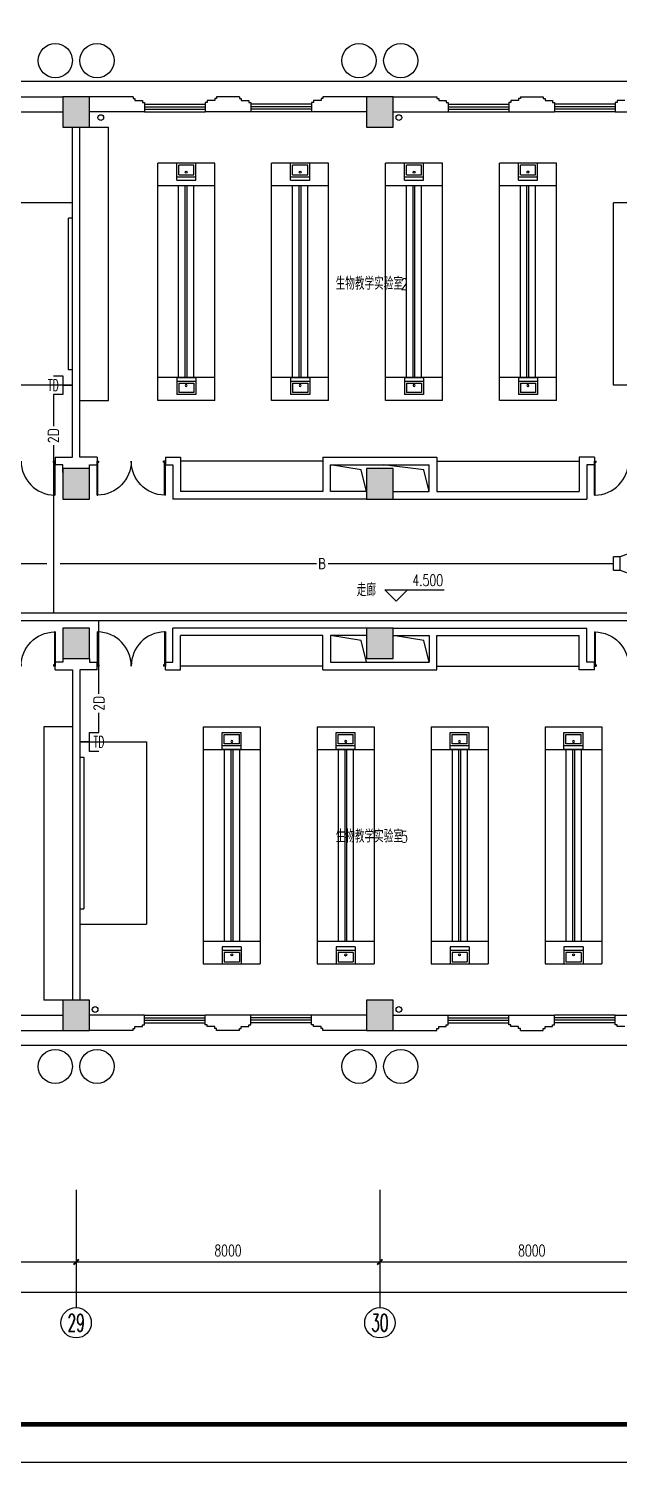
# Model space of a CAD drawing. Extents: x 190999 to 834799, y -200814 to 215286.
# Drawn here: x 467635 to 483192, y 71786 to 109560 of the extents above; entities that cross this region are included whole.
import ezdxf
from ezdxf.enums import TextEntityAlignment as Align

# ---------------------------------------------------------------- set-up
doc = ezdxf.new("R2010")
doc.units = 0
doc.header["$LTSCALE"] = 1000
doc.header["$MEASUREMENT"] = 0
for name, color, linetype in [('00-EQUIP', 3, 'Continuous'), ('00-SIG_TEXT', 7, 'Continuous'), ('00-WIRE-4', 6, 'Continuous'), ('A-墙线', 2, 'Continuous'), ('A-外包装修', 250, 'Continuous'), ('A-外窗', 145, 'Continuous'), ('A-家具', 250, 'Continuous'), ('A-门', 167, 'Continuous'), ('AXIS', 3, 'Continuous'), ('AXIS_TEXT', 7, 'Continuous'), ('COLUMN', 2, 'Continuous'), ('DIM_ELEV', 3, 'Continuous'), ('PUB_HATCH', 250, 'Continuous'), ('PUB_TEXT', 7, 'Continuous'), ('图框', 189, 'Continuous'), ('房间名称', 7, 'Continuous'), ('桥架', 1, 'Continuous'), ('洞口线', 177, 'Continuous'), ('雨水管', 3, 'Continuous')]:
    doc.layers.add(name, color=color, linetype=linetype)
doc.styles.add('-GBCBIGGBENOR', font='GBENOR.shx', dxfattribs={"bigfont": 'GBCBIG.shx'})
doc.styles.add('_COMPLEX', font='COMPLEX.shx', dxfattribs={"width": 0.5})
doc.styles.add('_TCH_AXIS', font='COMPLEX', dxfattribs={"bigfont": 'GBCBIG'})
doc.styles.add('_TCH_DIM', font='SIMPLEX', dxfattribs={"bigfont": 'GBCBIG'})
doc.styles.add('COMPLEX', font='COMPLEX')
doc.styles.add('DIM_FONT', font='SIMPLEX', dxfattribs={"width": 0.7, "bigfont": 'GBCBIG'})
doc.styles.get("Standard").update_dxf_attribs({"font": 'simhei.ttf'})
doc.styles.add('zz-1', font='arial.ttf', dxfattribs={"width": 0.8})
doc.dimstyles.new('DIMN', dxfattribs={"dimtxt": 300, "dimasz": 100, "dimexe": 250, "dimexo": 300, "dimgap": 150, "dimtad": 1, "dimdec": 0, "dimzin": 0, "dimdsep": 46, "dimtxsty": 'DIM_FONT', "dimblk": 'ARCHTICK', "dimcen": 0.09, "dimclrt": 7, "dimazin": 2, "dimtfac": 1, "dimtdec": 0, "dimtix": 1, "dimtmove": 2, "dimatfit": 3, "dimfxl": 0, "dimtolj": 1, "dimtzin": 0, "dimarcsym": 0})

# ---------------------------------------------------------------- blocks, each defined once
blk = doc.blocks.new('TJAD_TK_A0')
at = {"layer": '图框'}
blk.add_line((973, -441.7), (2162, -441.7), dxfattribs=at)
at = {"layer": '图框', "const_width": 1.2}
blk.add_lwpolyline([(2152, -431.7), (2152, 389.3), (998, 389.3), (998, -431.7)], close=True, dxfattribs=at)
blk = doc.blocks.new('m1800')
at = {"layer": 'A-墙线'}
for p, q in [((-900, -100), (-900, 100)), ((900, -100), (900, 100))]:
    blk.add_line(p, q, dxfattribs=at)
at = {"layer": 'A-门'}
for p, q in [((-900, 900), (-900, 0)), ((-900, 900), (-880, 900)), ((-880, 900), (-880, 50)), ((880, 900), (880, 50)), ((900, 900), (880, 900)), ((900, 900), (900, 0)), ((-900, 50), (-870, 50)), ((-900, 0), (-850, 0)), ((-870, 50), (-870, 30)), ((-870, 30), (-850, 30)), ((-850, 30), (-850, 0)), ((850, 30), (850, 0)), ((870, 30), (850, 30)), ((900, 0), (850, 0)), ((870, 50), (870, 30)), ((900, 50), (870, 50))]:
    blk.add_line(p, q, dxfattribs=at)
for centre, start, end in [((-900, 0), 0, 88.7267), ((900, 0), 91.2733, 180)]:
    blk.add_arc(centre, 900, start, end, dxfattribs=at)
blk = doc.blocks.new('_ArchTick')
at = {"const_width": 0.5}
blk.add_lwpolyline([(-0.7, -0.7), (0.7, 0.7)], dxfattribs=at)
blk = doc.blocks.new('*D427')
at = {"layer": 'AXIS', "color": 0, "lineweight": -2}
for p, q in [((476885, 78667), (476885, 76817)), ((484885, 78667), (484885, 76817)), ((476885, 77067), (484885, 77067))]:
    blk.add_line(p, q, dxfattribs=at)
at = {"layer": 'Defpoints', "color": 0}
for p in [(476885, 78967), (484885, 78967), (484885, 77067)]:
    blk.add_point(p, dxfattribs=at)
at = {"layer": 'AXIS', "color": 0, "lineweight": -2, "xscale": 100, "yscale": 100, "zscale": 100, "rotation": 180}
blk.add_blockref('_ArchTick', (476885, 77067), dxfattribs=at)
at = {"layer": 'AXIS', "color": 0, "lineweight": -2, "xscale": 100, "yscale": 100, "zscale": 100}
blk.add_blockref('_ArchTick', (484885, 77067), dxfattribs=at)
at = {"layer": 'AXIS', "color": 7, "insert": (480885, 77367), "char_height": 300, "attachment_point": 5, "style": 'DIM_FONT'}
blk.add_mtext('\\A1;8000', dxfattribs=at)
blk = doc.blocks.new('*D428')
at = {"layer": 'AXIS', "color": 0, "lineweight": -2}
for p, q in [((468885, 78667), (468885, 76817)), ((476885, 78667), (476885, 76817)), ((468885, 77067), (476885, 77067))]:
    blk.add_line(p, q, dxfattribs=at)
at = {"layer": 'Defpoints', "color": 0}
for p in [(468885, 78967), (476885, 78967), (476885, 77067)]:
    blk.add_point(p, dxfattribs=at)
at = {"layer": 'AXIS', "color": 0, "lineweight": -2, "xscale": 100, "yscale": 100, "zscale": 100, "rotation": 180}
blk.add_blockref('_ArchTick', (468885, 77067), dxfattribs=at)
at = {"layer": 'AXIS', "color": 0, "lineweight": -2, "xscale": 100, "yscale": 100, "zscale": 100}
blk.add_blockref('_ArchTick', (476885, 77067), dxfattribs=at)
at = {"layer": 'AXIS', "color": 7, "insert": (472885, 77367), "char_height": 300, "attachment_point": 5, "style": 'DIM_FONT'}
blk.add_mtext('\\A1;8000', dxfattribs=at)
blk = doc.blocks.new('*D429')
at = {"layer": 'AXIS', "color": 0, "lineweight": -2}
for p, q in [((460885, 78667), (460885, 76817)), ((468885, 78667), (468885, 76817)), ((460885, 77067), (468885, 77067))]:
    blk.add_line(p, q, dxfattribs=at)
at = {"layer": 'Defpoints', "color": 0}
for p in [(460885, 78967), (468885, 78967), (468885, 77067)]:
    blk.add_point(p, dxfattribs=at)
at = {"layer": 'AXIS', "color": 0, "lineweight": -2, "xscale": 100, "yscale": 100, "zscale": 100, "rotation": 180}
blk.add_blockref('_ArchTick', (460885, 77067), dxfattribs=at)
at = {"layer": 'AXIS', "color": 0, "lineweight": -2, "xscale": 100, "yscale": 100, "zscale": 100}
blk.add_blockref('_ArchTick', (468885, 77067), dxfattribs=at)
at = {"layer": 'AXIS', "color": 7, "insert": (464885, 77367), "char_height": 300, "attachment_point": 5, "style": 'DIM_FONT'}
blk.add_mtext('\\A1;8000', dxfattribs=at)
blk = doc.blocks.new('*D433')
at = {"layer": 'AXIS', "color": 0, "lineweight": -2}
for p, q in [((446335, 78667), (446335, 76017)), ((523584, 78667), (523584, 76017)), ((446335, 76267), (523584, 76267))]:
    blk.add_line(p, q, dxfattribs=at)
at = {"layer": 'Defpoints', "color": 0}
for p in [(446335, 78967), (523584, 78967), (523584, 76267)]:
    blk.add_point(p, dxfattribs=at)
at = {"layer": 'AXIS', "color": 0, "lineweight": -2, "xscale": 100, "yscale": 100, "zscale": 100, "rotation": 180}
blk.add_blockref('_ArchTick', (446335, 76267), dxfattribs=at)
at = {"layer": 'AXIS', "color": 0, "lineweight": -2, "xscale": 100, "yscale": 100, "zscale": 100}
blk.add_blockref('_ArchTick', (523584, 76267), dxfattribs=at)
at = {"layer": 'AXIS', "color": 7, "insert": (484959, 76567), "char_height": 300, "attachment_point": 5, "style": 'DIM_FONT'}
blk.add_mtext('\\A1;77250', dxfattribs=at)
blk = doc.blocks.new('_AXISO')
blk.add_circle((0, 0), 0.5)
at = {"layer": 'AXIS_TEXT', "style": 'COMPLEX', "width": 1.041667}
blk.add_attdef('A', text='', height=0.56, dxfattribs=at).set_placement((-0.25, -0.28), (0.25, -0.28), align=Align.FIT)
blk = doc.blocks.new('$plan$00001609')
at = {"linetype": 'Continuous'}
for p, q in [((0, -251), (0, 251)), ((0, 251), (450, 251)), ((93, -251), (93, 251)), ((146, -199), (146, 199)), ((146, 199), (397, 199)), ((397, 199), (397, -199)), ((450, 251), (450, -251)), ((0, -251), (450, -251)), ((146, -199), (397, -199))]:
    blk.add_line(p, q, dxfattribs=at)
blk.add_line((238, 2), (238, 0))
blk.add_arc((212, 0), 26, 4.716, 0, dxfattribs=at)
at = {"style": 'zz-1'}
for tag in ['YSIZE', 'XSIZE']:
    blk.add_attdef(tag, (0, 0), '', height=0.5, dxfattribs=at)
blk = doc.blocks.new('_LINKPT1')
at = {"color": 0}
blk.add_line((0, 0), (0, 0), dxfattribs=at)
blk = doc.blocks.new('IO37IMB6')
for p, q in [((-0.5, 0.499), (-0.5, 0.999)), ((0.5, 0.999), (0.5, 0.499)), ((0.5, 0.499), (-0.5, 0.499)), ((0, 0.5), (0, 0))]:
    blk.add_line(p, q)
at = {"xscale": 0.002, "yscale": 0.002, "zscale": 0.002}
for p in [(0, 1.384), (-0.5, 0.499), (0, 0), (0.5, 0.499)]:
    blk.add_blockref('_LINKPT1', p, dxfattribs=at)
at = {"style": '_COMPLEX', "width": 0.6, "flags": 8}
blk.add_attdef('$TEXT$', text='', height=0.6, dxfattribs=at).set_placement((0, 1), align=Align.MIDDLE_CENTER)
at = {"flags": 9}
blk.add_attdef('A', (0, 0), '', height=0.00002, dxfattribs=at)
blk = doc.blocks.new('OS28WV87')
for p, q in [((0, 0.35), (0, -0.35)), ((0, 0.35), (0.35, 0.35)), ((0.35, 0.35), (1, 0.6)), ((0.35, 0.35), (0.35, -0.35)), ((1, 0.6), (1, -0.6)), ((0.35, -0.35), (0, -0.35)), ((1, -0.6), (0.35, -0.35))]:
    blk.add_line(p, q)
at = {"xscale": 0.002, "yscale": 0.002, "zscale": 0.002}
for p in [(0, 0), (0.175, 0.35), (1, 0), (0.175, -0.35)]:
    blk.add_blockref('_LINKPT1', p, dxfattribs=at)
at = {"flags": 9}
blk.add_attdef('A', (0, 0), '', height=0.00002, dxfattribs=at)

msp = doc.modelspace()

# ---------------------------------------------------------------- hatches: boundary and pattern name
at = {"layer": 'PUB_HATCH'}
for points in [[(468534.6, 107767.4), (468534.6, 106967.4), (469234.6, 106967.4), (469234.6, 107767.4)], [(476534.6, 107767.4), (476534.6, 106967.4), (477234.6, 106967.4), (477234.6, 107767.4)], [(468534.6, 97967.4), (468534.6, 97167.4), (469234.6, 97167.4), (469234.6, 97967.4)], [(476534.6, 97967.4), (476534.6, 97167.4), (477234.6, 97167.4), (477234.6, 97967.4)], [(468534.6, 93767.4), (468534.6, 92967.4), (469234.6, 92967.4), (469234.6, 93767.4)], [(476534.6, 93767.4), (476534.6, 92967.4), (477234.6, 92967.4), (477234.6, 93767.4)], [(468534.6, 83967.4), (468534.6, 83167.4), (469234.6, 83167.4), (469234.6, 83967.4)], [(476534.6, 83967.4), (476534.6, 83167.4), (477234.6, 83167.4), (477234.6, 83967.4)]]:
    msp.add_hatch(color=256, dxfattribs=at).paths.add_polyline_path(points)

# ---------------------------------------------------------------- linework, layer by layer
at = {"layer": '00-WIRE-4'}
for p, q in [((468285.1, 99917.4), (468285.1, 99089.7)), ((468285.1, 98589.1), (468285.1, 94167.4)), ((466234.6, 95467.4), (468110.1, 95467.4)), ((468460.1, 95467.4), (475213.8, 95467.4)), ((475518.8, 95467.4), (483034.6, 95467.4)), ((469484.1, 92037.5), (469484.1, 93967.4)), ((469484.1, 91017.4), (469484.1, 91536.9))]:
    msp.add_line(p, q, dxfattribs=at)
at = {"layer": 'A-墙线'}
for p, q in [((467384.6, 107767.4), (468534.6, 107767.4)), ((470384.6, 107767.4), (469234.6, 107767.4)), ((470384.6, 107767.4), (470384.6, 107717.4)), ((470384.6, 107717.4), (470434.6, 107717.4)), ((470434.6, 107717.4), (470434.6, 107667.4)), ((470434.6, 107667.4), (470634.6, 107667.4)), ((470634.6, 107667.4), (470634.6, 107617.4)), ((472334.6, 107667.4), (472334.6, 107617.4)), ((472534.6, 107667.4), (472334.6, 107667.4)), ((472534.6, 107717.4), (472534.6, 107667.4)), ((472584.6, 107717.4), (472534.6, 107717.4)), ((473184.6, 107767.4), (472584.6, 107767.4)), ((472584.6, 107767.4), (472584.6, 107717.4)), ((473184.6, 107767.4), (473184.6, 107717.4)), ((473184.6, 107717.4), (473234.6, 107717.4)), ((473234.6, 107717.4), (473234.6, 107667.4)), ((473234.6, 107667.4), (473434.6, 107667.4)), ((473434.6, 107667.4), (473434.6, 107617.4)), ((475134.6, 107667.4), (475134.6, 107617.4)), ((475334.6, 107667.4), (475134.6, 107667.4)), ((475334.6, 107717.4), (475334.6, 107667.4)), ((475384.6, 107717.4), (475334.6, 107717.4)), ((476534.6, 107767.4), (475384.6, 107767.4)), ((475384.6, 107767.4), (475384.6, 107717.4)), ((477234.6, 107767.4), (478384.6, 107767.4)), ((478384.6, 107767.4), (478384.6, 107717.4)), ((478384.6, 107717.4), (478434.6, 107717.4)), ((478434.6, 107717.4), (478434.6, 107667.4)), ((478434.6, 107667.4), (478634.6, 107667.4)), ((478634.6, 107667.4), (478634.6, 107617.4)), ((480334.6, 107667.4), (480334.6, 107617.4)), ((480534.6, 107667.4), (480334.6, 107667.4)), ((480534.6, 107717.4), (480534.6, 107667.4)), ((480584.6, 107717.4), (480534.6, 107717.4)), ((480584.6, 107767.4), (481184.6, 107767.4)), ((480584.6, 107767.4), (480584.6, 107717.4)), ((481184.6, 107767.4), (481184.6, 107717.4)), ((481184.6, 107717.4), (481234.6, 107717.4)), ((481234.6, 107717.4), (481234.6, 107667.4)), ((481234.6, 107667.4), (481434.6, 107667.4)), ((481434.6, 107667.4), (481434.6, 107617.4)), ((483134.6, 107667.4), (483134.6, 107617.4)), ((483334.6, 107667.4), (483134.6, 107667.4)), ((467084.6, 107367.4), (468534.6, 107367.4)), ((470684.6, 107367.4), (469234.6, 107367.4)), ((470634.6, 107617.4), (470684.6, 107617.4)), ((470684.6, 107617.4), (470684.6, 107367.4)), ((472334.6, 107617.4), (472284.6, 107617.4)), ((472284.6, 107617.4), (472284.6, 107367.4)), ((473484.6, 107367.4), (472284.6, 107367.4)), ((473434.6, 107617.4), (473484.6, 107617.4)), ((473484.6, 107617.4), (473484.6, 107367.4)), ((475134.6, 107617.4), (475084.6, 107617.4)), ((475084.6, 107617.4), (475084.6, 107367.4)), ((476534.6, 107367.4), (475084.6, 107367.4)), ((477234.6, 107367.4), (478684.6, 107367.4)), ((478634.6, 107617.4), (478684.6, 107617.4)), ((478684.6, 107617.4), (478684.6, 107367.4)), ((480334.6, 107617.4), (480284.6, 107617.4)), ((480284.6, 107617.4), (480284.6, 107367.4)), ((480284.6, 107367.4), (481484.6, 107367.4)), ((481434.6, 107617.4), (481484.6, 107617.4)), ((481484.6, 107617.4), (481484.6, 107367.4)), ((483134.6, 107617.4), (483084.6, 107617.4)), ((483084.6, 107617.4), (483084.6, 107367.4)), ((483084.6, 107367.4), (484534.6, 107367.4)), ((468784.6, 98267.4), (468784.6, 106967.4)), ((468984.6, 98267.4), (468984.6, 106967.4)), ((468334.6, 98267.4), (468784.6, 98267.4)), ((469434.6, 98267.4), (468984.6, 98267.4)), ((471234.6, 98267.4), (471634.6, 98267.4)), ((471634.6, 98267.4), (471634.6, 97367.4)), ((475384.6, 98267.4), (475384.6, 97367.4)), ((475384.6, 98267.4), (478384.6, 98267.4)), ((478384.6, 98267.4), (478384.6, 97367.4)), ((482534.6, 98267.4), (482134.6, 98267.4)), ((482134.6, 98267.4), (482134.6, 97367.4)), ((468534.6, 98067.4), (468334.6, 98067.4)), ((468534.6, 97867.4), (468534.6, 98067.4)), ((469234.6, 98067.4), (469434.6, 98067.4)), ((469234.6, 97867.4), (469234.6, 98067.4)), ((471234.6, 98067.4), (471434.6, 98067.4)), ((471434.6, 98067.4), (471434.6, 97167.4)), ((475584.6, 98067.4), (478184.6, 98067.4)), ((475584.6, 97367.4), (475584.6, 98067.4)), ((478184.6, 97367.4), (478184.6, 98067.4)), ((482534.6, 98067.4), (482334.6, 98067.4)), ((482334.6, 98067.4), (482334.6, 97167.4)), ((476534.6, 97167.4), (471434.6, 97167.4)), ((475384.6, 97367.4), (471634.6, 97367.4)), ((476534.6, 97367.4), (475584.6, 97367.4)), ((477234.6, 97367.4), (478184.6, 97367.4)), ((477234.6, 97167.4), (482334.6, 97167.4)), ((478384.6, 97367.4), (482134.6, 97367.4)), ((476534.6, 93767.4), (471434.6, 93767.4)), ((471434.6, 92867.4), (471434.6, 93767.4)), ((477234.6, 93767.4), (482334.6, 93767.4)), ((482334.6, 92867.4), (482334.6, 93767.4)), ((475384.6, 93567.4), (471634.6, 93567.4)), ((471634.6, 92667.4), (471634.6, 93567.4)), ((475384.6, 92667.4), (475384.6, 93567.4)), ((476534.6, 93567.4), (475584.6, 93567.4)), ((475584.6, 93567.4), (475584.6, 92867.4)), ((477234.6, 93567.4), (478184.6, 93567.4)), ((478184.6, 93567.4), (478184.6, 92867.4)), ((478384.6, 93567.4), (482134.6, 93567.4)), ((478384.6, 92667.4), (478384.6, 93567.4)), ((482134.6, 92667.4), (482134.6, 93567.4)), ((468534.6, 92967.4), (468534.6, 92867.4)), ((469234.6, 92967.4), (469234.6, 92867.4)), ((468534.6, 92867.4), (468334.6, 92867.4)), ((468334.6, 92667.4), (468784.6, 92667.4)), ((468784.6, 92667.4), (468784.6, 83967.4)), ((468984.6, 92667.4), (468984.6, 83967.4)), ((469434.6, 92667.4), (468984.6, 92667.4)), ((469234.6, 92867.4), (469434.6, 92867.4)), ((471234.6, 92867.4), (471434.6, 92867.4)), ((471234.6, 92667.4), (471634.6, 92667.4)), ((475384.6, 92667.4), (478384.6, 92667.4)), ((475584.6, 92867.4), (478184.6, 92867.4)), ((482534.6, 92667.4), (482134.6, 92667.4)), ((482534.6, 92867.4), (482334.6, 92867.4)), ((467084.6, 83567.4), (468534.6, 83567.4)), ((470684.6, 83567.4), (469234.6, 83567.4)), ((470684.6, 83317.4), (470684.6, 83567.4)), ((473484.6, 83567.4), (472284.6, 83567.4)), ((472284.6, 83317.4), (472284.6, 83567.4)), ((473484.6, 83317.4), (473484.6, 83567.4)), ((476534.6, 83567.4), (475084.6, 83567.4)), ((475084.6, 83317.4), (475084.6, 83567.4)), ((477234.6, 83567.4), (478684.6, 83567.4)), ((478684.6, 83317.4), (478684.6, 83567.4)), ((480284.6, 83567.4), (481484.6, 83567.4)), ((480284.6, 83317.4), (480284.6, 83567.4)), ((481484.6, 83317.4), (481484.6, 83567.4)), ((483084.6, 83567.4), (484534.6, 83567.4)), ((483084.6, 83317.4), (483084.6, 83567.4)), ((467384.6, 83167.4), (468534.6, 83167.4)), ((470384.6, 83167.4), (469234.6, 83167.4)), ((470384.6, 83167.4), (470384.6, 83217.4)), ((470384.6, 83217.4), (470434.6, 83217.4)), ((470434.6, 83217.4), (470434.6, 83267.4)), ((470434.6, 83267.4), (470634.6, 83267.4)), ((470634.6, 83317.4), (470684.6, 83317.4)), ((470634.6, 83267.4), (470634.6, 83317.4)), ((472334.6, 83317.4), (472284.6, 83317.4)), ((472334.6, 83267.4), (472334.6, 83317.4)), ((472534.6, 83267.4), (472334.6, 83267.4)), ((472534.6, 83217.4), (472534.6, 83267.4)), ((472584.6, 83217.4), (472534.6, 83217.4)), ((472584.6, 83167.4), (472584.6, 83217.4)), ((473184.6, 83167.4), (472584.6, 83167.4)), ((473184.6, 83167.4), (473184.6, 83217.4)), ((473184.6, 83217.4), (473234.6, 83217.4)), ((473234.6, 83217.4), (473234.6, 83267.4)), ((473234.6, 83267.4), (473434.6, 83267.4)), ((473434.6, 83317.4), (473484.6, 83317.4)), ((473434.6, 83267.4), (473434.6, 83317.4)), ((475134.6, 83317.4), (475084.6, 83317.4)), ((475134.6, 83267.4), (475134.6, 83317.4)), ((475334.6, 83267.4), (475134.6, 83267.4)), ((475334.6, 83217.4), (475334.6, 83267.4)), ((475384.6, 83217.4), (475334.6, 83217.4)), ((475384.6, 83167.4), (475384.6, 83217.4)), ((476534.6, 83167.4), (475384.6, 83167.4)), ((477234.6, 83167.4), (478384.6, 83167.4)), ((478384.6, 83167.4), (478384.6, 83217.4)), ((478384.6, 83217.4), (478434.6, 83217.4)), ((478434.6, 83217.4), (478434.6, 83267.4)), ((478434.6, 83267.4), (478634.6, 83267.4)), ((478634.6, 83317.4), (478684.6, 83317.4)), ((478634.6, 83267.4), (478634.6, 83317.4)), ((480334.6, 83317.4), (480284.6, 83317.4)), ((480334.6, 83267.4), (480334.6, 83317.4)), ((480534.6, 83267.4), (480334.6, 83267.4)), ((480534.6, 83217.4), (480534.6, 83267.4)), ((480584.6, 83217.4), (480534.6, 83217.4)), ((480584.6, 83167.4), (480584.6, 83217.4)), ((480584.6, 83167.4), (481184.6, 83167.4)), ((481184.6, 83167.4), (481184.6, 83217.4)), ((481184.6, 83217.4), (481234.6, 83217.4)), ((481234.6, 83217.4), (481234.6, 83267.4)), ((481234.6, 83267.4), (481434.6, 83267.4)), ((481434.6, 83317.4), (481484.6, 83317.4)), ((481434.6, 83267.4), (481434.6, 83317.4)), ((483134.6, 83317.4), (483084.6, 83317.4)), ((483134.6, 83267.4), (483134.6, 83317.4)), ((483334.6, 83267.4), (483134.6, 83267.4))]:
    msp.add_line(p, q, dxfattribs=at)
at = {"layer": 'A-外包装修'}
for p, q in [((509584.6, 108167.4), (444884.6, 108167.4)), ((509584.6, 82767.4), (445934.6, 82767.4))]:
    msp.add_line(p, q, dxfattribs=at)
for centre in [(468334.6, 108717.4), (469434.6, 108717.4), (476334.6, 108717.4), (477434.6, 108717.4), (468334.6, 82217.4), (469434.6, 82217.4), (476334.6, 82217.4), (477434.6, 82217.4)]:
    msp.add_circle(centre, 450, dxfattribs=at)
at = {"layer": 'A-外窗'}
for p, q in [((470684.6, 107567.4), (472284.6, 107567.4)), ((470684.6, 107497.4), (472284.6, 107497.4)), ((470684.6, 107437.4), (472284.6, 107437.4)), ((470684.6, 107367.4), (472284.6, 107367.4)), ((475084.6, 107567.4), (473484.6, 107567.4)), ((475084.6, 107497.4), (473484.6, 107497.4)), ((475084.6, 107437.4), (473484.6, 107437.4)), ((475084.6, 107367.4), (473484.6, 107367.4)), ((478684.6, 107567.4), (480284.6, 107567.4)), ((478684.6, 107497.4), (480284.6, 107497.4)), ((478684.6, 107437.4), (480284.6, 107437.4)), ((478684.6, 107367.4), (480284.6, 107367.4)), ((483084.6, 107567.4), (481484.6, 107567.4)), ((483084.6, 107497.4), (481484.6, 107497.4)), ((483084.6, 107437.4), (481484.6, 107437.4)), ((483084.6, 107367.4), (481484.6, 107367.4)), ((470684.6, 83567.4), (472284.6, 83567.4)), ((470684.6, 83497.4), (472284.6, 83497.4)), ((475084.6, 83567.4), (473484.6, 83567.4)), ((475084.6, 83497.4), (473484.6, 83497.4)), ((478684.6, 83567.4), (480284.6, 83567.4)), ((478684.6, 83497.4), (480284.6, 83497.4)), ((483084.6, 83567.4), (481484.6, 83567.4)), ((483084.6, 83497.4), (481484.6, 83497.4)), ((470684.6, 83437.4), (472284.6, 83437.4)), ((470684.6, 83367.4), (472284.6, 83367.4)), ((475084.6, 83437.4), (473484.6, 83437.4)), ((475084.6, 83367.4), (473484.6, 83367.4)), ((478684.6, 83437.4), (480284.6, 83437.4)), ((478684.6, 83367.4), (480284.6, 83367.4)), ((483084.6, 83437.4), (481484.6, 83437.4)), ((483084.6, 83367.4), (481484.6, 83367.4))]:
    msp.add_line(p, q, dxfattribs=at)
at = {"layer": 'A-家具'}
for p, q in [((469234.6, 106967.4), (469734.6, 106967.4)), ((469734.6, 99767.4), (469734.6, 106967.4)), ((471034.6, 99767.4), (471034.6, 106017.4)), ((472534.6, 106017.4), (471034.6, 106017.4)), ((472534.6, 99767.4), (472534.6, 106017.4)), ((474034.6, 99767.4), (474034.6, 106017.4)), ((475534.6, 106017.4), (474034.6, 106017.4)), ((475534.6, 99767.4), (475534.6, 106017.4)), ((477034.6, 99767.4), (477034.6, 106017.4)), ((478534.6, 106017.4), (477034.6, 106017.4)), ((478534.6, 99767.4), (478534.6, 106017.4)), ((480034.6, 99767.4), (480034.6, 106017.4)), ((481534.6, 106017.4), (480034.6, 106017.4)), ((481534.6, 99767.4), (481534.6, 106017.4)), ((472534.6, 105417.4), (471034.6, 105417.4)), ((471584.6, 100367.4), (471584.6, 105417.4)), ((471759.6, 100367.4), (471759.6, 105417.4)), ((471809.6, 100367.4), (471809.6, 105417.4)), ((471984.6, 100367.4), (471984.6, 105417.4)), ((475534.6, 105417.4), (474034.6, 105417.4)), ((474584.6, 100367.4), (474584.6, 105417.4)), ((474759.6, 100367.4), (474759.6, 105417.4)), ((474809.6, 100367.4), (474809.6, 105417.4)), ((474984.6, 100367.4), (474984.6, 105417.4)), ((478534.6, 105417.4), (477034.6, 105417.4)), ((477584.6, 100367.4), (477584.6, 105417.4)), ((477759.6, 100367.4), (477759.6, 105417.4)), ((477809.6, 100367.4), (477809.6, 105417.4)), ((477984.6, 100367.4), (477984.6, 105417.4)), ((481534.6, 105417.4), (480034.6, 105417.4)), ((480584.6, 100367.4), (480584.6, 105417.4)), ((480759.6, 100367.4), (480759.6, 105417.4)), ((480809.6, 100367.4), (480809.6, 105417.4)), ((480984.6, 100367.4), (480984.6, 105417.4)), ((468784.6, 104967.4), (467034.6, 104967.4)), ((483034.6, 100167.4), (483034.6, 104967.4)), ((484784.6, 104967.4), (483034.6, 104967.4)), ((468684.6, 100567.4), (468684.6, 104567.4)), ((468784.6, 104567.4), (468684.6, 104567.4)), ((468784.6, 100567.4), (468684.6, 100567.4)), ((468784.6, 100167.4), (467034.6, 100167.4)), ((472534.6, 100367.4), (471034.6, 100367.4)), ((475534.6, 100367.4), (474034.6, 100367.4)), ((478534.6, 100367.4), (477034.6, 100367.4)), ((481534.6, 100367.4), (480034.6, 100367.4)), ((484784.6, 100167.4), (483034.6, 100167.4)), ((468984.6, 99767.4), (469734.6, 99767.4)), ((472534.6, 99767.4), (471034.6, 99767.4)), ((475534.6, 99767.4), (474034.6, 99767.4)), ((478534.6, 99767.4), (477034.6, 99767.4)), ((481534.6, 99767.4), (480034.6, 99767.4)), ((475384.6, 98167.4), (471634.6, 98167.4)), ((478384.6, 98167.4), (482134.6, 98167.4)), ((475384.6, 92767.4), (471634.6, 92767.4)), ((478384.6, 92767.4), (482134.6, 92767.4)), ((468034.6, 91167.4), (468034.6, 83967.4)), ((468784.6, 91167.4), (468034.6, 91167.4)), ((472234.6, 91167.4), (472234.6, 84917.4)), ((472234.6, 91167.4), (473734.6, 91167.4)), ((473734.6, 91167.4), (473734.6, 84917.4)), ((475234.6, 91167.4), (475234.6, 84917.4)), ((475234.6, 91167.4), (476734.6, 91167.4)), ((476734.6, 91167.4), (476734.6, 84917.4)), ((478234.6, 91167.4), (478234.6, 84917.4)), ((478234.6, 91167.4), (479734.6, 91167.4)), ((479734.6, 91167.4), (479734.6, 84917.4)), ((481234.6, 91167.4), (481234.6, 84917.4)), ((481234.6, 91167.4), (482734.6, 91167.4)), ((482734.6, 91167.4), (482734.6, 84917.4)), ((468984.6, 90767.4), (470734.6, 90767.4)), ((470734.6, 90767.4), (470734.6, 85967.4)), ((468984.6, 90367.4), (469084.6, 90367.4)), ((469084.6, 90367.4), (469084.6, 86367.4)), ((472234.6, 90567.4), (473734.6, 90567.4)), ((472784.6, 90567.4), (472784.6, 85517.4)), ((472959.6, 90567.4), (472959.6, 85517.4)), ((473009.6, 90567.4), (473009.6, 85517.4)), ((473184.6, 90567.4), (473184.6, 85517.4)), ((475234.6, 90567.4), (476734.6, 90567.4)), ((475784.6, 90567.4), (475784.6, 85517.4)), ((475959.6, 90567.4), (475959.6, 85517.4)), ((476009.6, 90567.4), (476009.6, 85517.4)), ((476184.6, 90567.4), (476184.6, 85517.4)), ((478234.6, 90567.4), (479734.6, 90567.4)), ((478784.6, 90567.4), (478784.6, 85517.4)), ((478959.6, 90567.4), (478959.6, 85517.4)), ((479009.6, 90567.4), (479009.6, 85517.4)), ((479184.6, 90567.4), (479184.6, 85517.4)), ((481234.6, 90567.4), (482734.6, 90567.4)), ((481784.6, 90567.4), (481784.6, 85517.4)), ((481959.6, 90567.4), (481959.6, 85517.4)), ((482009.6, 90567.4), (482009.6, 85517.4)), ((482184.6, 90567.4), (482184.6, 85517.4)), ((468984.6, 86367.4), (469084.6, 86367.4)), ((468984.6, 85967.4), (470734.6, 85967.4)), ((472234.6, 85517.4), (473734.6, 85517.4)), ((475234.6, 85517.4), (476734.6, 85517.4)), ((478234.6, 85517.4), (479734.6, 85517.4)), ((481234.6, 85517.4), (482734.6, 85517.4)), ((472234.6, 84917.4), (473734.6, 84917.4)), ((475234.6, 84917.4), (476734.6, 84917.4)), ((478234.6, 84917.4), (479734.6, 84917.4)), ((481234.6, 84917.4), (482734.6, 84917.4)), ((468534.6, 83967.4), (468034.6, 83967.4))]:
    msp.add_line(p, q, dxfattribs=at)
at = {"layer": 'AXIS'}
for p, q in [((468884.6, 78967.4), (468884.6, 75863.7)), ((476884.6, 78967.4), (476884.6, 75863.7))]:
    msp.add_line(p, q, dxfattribs=at)
at = {"layer": 'COLUMN'}
for p, q in [((468534.6, 107767.4), (468534.6, 106967.4)), ((469234.6, 107767.4), (468534.6, 107767.4)), ((469234.6, 106967.4), (469234.6, 107767.4)), ((476534.6, 107767.4), (476534.6, 106967.4)), ((477234.6, 107767.4), (476534.6, 107767.4)), ((477234.6, 106967.4), (477234.6, 107767.4)), ((468534.6, 106967.4), (469234.6, 106967.4)), ((476534.6, 106967.4), (477234.6, 106967.4)), ((468534.6, 97967.4), (468534.6, 97167.4)), ((469234.6, 97967.4), (468534.6, 97967.4)), ((469234.6, 97167.4), (469234.6, 97967.4)), ((476534.6, 97967.4), (476534.6, 97167.4)), ((477234.6, 97967.4), (476534.6, 97967.4)), ((477234.6, 97167.4), (477234.6, 97967.4)), ((468534.6, 97167.4), (469234.6, 97167.4)), ((476534.6, 97167.4), (477234.6, 97167.4)), ((468534.6, 93767.4), (468534.6, 92967.4)), ((469234.6, 93767.4), (468534.6, 93767.4)), ((469234.6, 92967.4), (469234.6, 93767.4)), ((476534.6, 93767.4), (476534.6, 92967.4)), ((477234.6, 93767.4), (476534.6, 93767.4)), ((477234.6, 92967.4), (477234.6, 93767.4)), ((468534.6, 92967.4), (469234.6, 92967.4)), ((476534.6, 92967.4), (477234.6, 92967.4)), ((468534.6, 83967.4), (468534.6, 83167.4)), ((469234.6, 83967.4), (468534.6, 83967.4)), ((469234.6, 83167.4), (469234.6, 83967.4)), ((476534.6, 83967.4), (476534.6, 83167.4)), ((477234.6, 83967.4), (476534.6, 83967.4)), ((477234.6, 83167.4), (477234.6, 83967.4)), ((468534.6, 83167.4), (469234.6, 83167.4)), ((476534.6, 83167.4), (477234.6, 83167.4))]:
    msp.add_line(p, q, dxfattribs=at)
at = {"layer": 'DIM_ELEV'}
for p, q in [((477314.6, 94472.2), (477014.6, 94772.2)), ((477014.6, 94772.2), (478579.6, 94772.2)), ((477314.6, 94472.2), (477614.6, 94772.2))]:
    msp.add_line(p, q, dxfattribs=at)
at = {"layer": '桥架'}
for p, q in [((445884.6, 94167.4), (518584.6, 94167.4)), ((445884.6, 93967.4), (513484.6, 93967.4))]:
    msp.add_line(p, q, dxfattribs=at)
at = {"layer": '洞口线', "ltscale": 2}
for points in [[(476534.6, 97367.1), (476391.1, 97936.5), (475584.6, 98067.4)], [(478184.6, 97367.1), (478041.1, 97936.5), (476984.6, 98067.1)], [(476534.6, 92867.1), (476391.1, 93436.5), (475584.6, 93567.4)], [(478184.6, 92867.1), (478041.1, 93436.5), (477234.6, 93567.4)]]:
    msp.add_lwpolyline(points, dxfattribs=at)
at = {"layer": '雨水管'}
for centre in [(469534.6, 107217.4), (477384.6, 107217.4), (469384.6, 83717.4), (477384.6, 83717.4)]:
    msp.add_circle(centre, 75, dxfattribs=at)

# ---------------------------------------------------------------- block references
at = {"layer": '00-EQUIP'}
ref = msp.add_blockref('IO37IMB6', (468784.6, 100167.4), dxfattribs=dict(at, xscale=500, yscale=500, zscale=500, rotation=90))
ref.add_attrib('$TEXT$', 'TD', dxfattribs={"layer": '0', "height": 300, "style": '_COMPLEX', "width": 0.6, "flags": 8}).set_placement((468284.6, 100167.4), align=Align.MIDDLE_CENTER)
at = {"layer": '00-EQUIP', "xscale": -500, "yscale": 500, "zscale": 500, "rotation": 180}
msp.add_blockref('OS28WV87', (483034.6, 95467.4), dxfattribs=at)
at = {"layer": '00-EQUIP'}
ref = msp.add_blockref('IO37IMB6', (468984.6, 90767.4), dxfattribs=dict(at, xscale=500, yscale=500, zscale=500, rotation=270))
ref.add_attrib('$TEXT$', 'TD', dxfattribs={"layer": '0', "height": 300, "style": '_COMPLEX', "width": 0.6, "flags": 8}).set_placement((469484.6, 90767.4), align=Align.MIDDLE_CENTER)
at = {"layer": 'A-家具', "yscale": -1}
for p, rotation in [((471784.6, 105567.4), 89.99999999999999), ((474784.6, 105567.4), 89.99999999999999), ((477784.6, 105567.4), 89.99999999999999), ((480784.6, 105567.4), 89.99999999999999), ((472984.6, 85367.4), 270), ((475984.6, 85367.4), 270), ((478984.6, 85367.4), 270), ((481984.6, 85367.4), 270)]:
    msp.add_blockref('$plan$00001609', p, dxfattribs=dict(at, rotation=rotation))
at = {"layer": 'A-家具'}
for p, rotation in [((471784.6, 100367.4), 270), ((474784.6, 100367.4), 270), ((477784.6, 100367.4), 270), ((480784.6, 100367.4), 270), ((472984.6, 90567.4), 90), ((475984.6, 90567.4), 90), ((478984.6, 90567.4), 90), ((481984.6, 90567.4), 90)]:
    msp.add_blockref('$plan$00001609', p, dxfattribs=dict(at, rotation=rotation))
at = {"layer": 'A-门', "rotation": 180}
for p in [(467434.6, 98167.4), (483434.6, 98167.4)]:
    msp.add_blockref('m1800', p, dxfattribs=at)
at = {"layer": 'A-门', "xscale": -1, "rotation": 180}
msp.add_blockref('m1800', (470334.6, 98167.4), dxfattribs=at)
at = {"layer": 'A-门', "xscale": -1}
for p in [(467434.6, 92767.4), (483434.6, 92767.4)]:
    msp.add_blockref('m1800', p, dxfattribs=at)
at = {"layer": 'A-门'}
msp.add_blockref('m1800', (470334.6, 92767.4), dxfattribs=at)
at = {"layer": 'AXIS'}
ref = msp.add_blockref('_AXISO', (468884.6, 75463.7), dxfattribs=dict(at, xscale=800, yscale=800, zscale=800))
ref.add_attrib('A', '29', dxfattribs={"layer": 'AXIS_TEXT', "height": 452.55, "style": '_TCH_AXIS', "width": 0.617647}).set_placement((468658.3, 75237.4), (469110.9, 75237.4), align=Align.FIT)
ref = msp.add_blockref('_AXISO', (476884.6, 75463.7), dxfattribs=dict(at, xscale=800, yscale=800, zscale=800))
ref.add_attrib('A', '30', dxfattribs={"layer": 'AXIS_TEXT', "height": 452.55, "style": '_TCH_AXIS', "width": 0.636364}).set_placement((476658.3, 75237.4), (477110.9, 75237.4), align=Align.FIT)
at = {"layer": '图框', "xscale": 100, "yscale": 100, "zscale": 100}
msp.add_blockref('TJAD_TK_A0', (331498.6, 115956.8), dxfattribs=at)

# ---------------------------------------------------------------- texts
at = {"layer": '00-SIG_TEXT', "style": '-GBCBIGGBENOR'}
for p in [(468285.1, 98839.4), (469484.1, 91787.2)]:
    msp.add_text('2D', height=300, rotation=90, dxfattribs=at).set_placement(p, align=Align.MIDDLE_CENTER)
msp.add_text('B', height=300, dxfattribs=at).set_placement((475366.3, 95467.4), align=Align.MIDDLE_CENTER)
at = {"layer": 'PUB_TEXT', "style": '_TCH_DIM', "width": 0.705882}
msp.add_text('4.500', height=297.5, dxfattribs=at).set_placement((477739.6, 94877))
at = {"layer": '房间名称', "style": '_TCH_DIM'}
for s, p in [('生物教学实验室', (475719.7, 102680.2)), ('走廊', (476276.7, 94605)), ('生物教学实验室', (475719.7, 88116.2))]:
    msp.add_text(s, height=337.59, dxfattribs=at).set_placement(p)
at = {"layer": '房间名称', "style": '_TCH_DIM', "width": 0.705882}
for s, p in [('2', (477439.9, 102680.2)), ('5', (477439.9, 88116.2))]:
    msp.add_text(s, height=297.5, dxfattribs=at).set_placement(p)

# ---------------------------------------------------------------- dimensions: what is measured, and where the dimension line sits
at = {"layer": 'AXIS'}
for p1, p2, distance, picture, middle in [((446334.6, 78967.4), (523584.4, 78967.4), -2700, '*D433', (484959.5, 76567.4)), ((460884.6, 78967.4), (468884.6, 78967.4), -1900, '*D429', (464884.6, 77367.4)), ((468884.6, 78967.4), (476884.6, 78967.4), -1900, '*D428', (472884.6, 77367.4)), ((476884.6, 78967.4), (484884.6, 78967.4), -1900, '*D427', (480884.6, 77367.4))]:
    dim = msp.add_aligned_dim(p1=p1, p2=p2, distance=distance, dimstyle='DIMN', dxfattribs=at)
    dim.commit()
    dim.dimension.update_dxf_attribs({"geometry": picture, "text_midpoint": middle})

doc.saveas('drawing.dxf')
